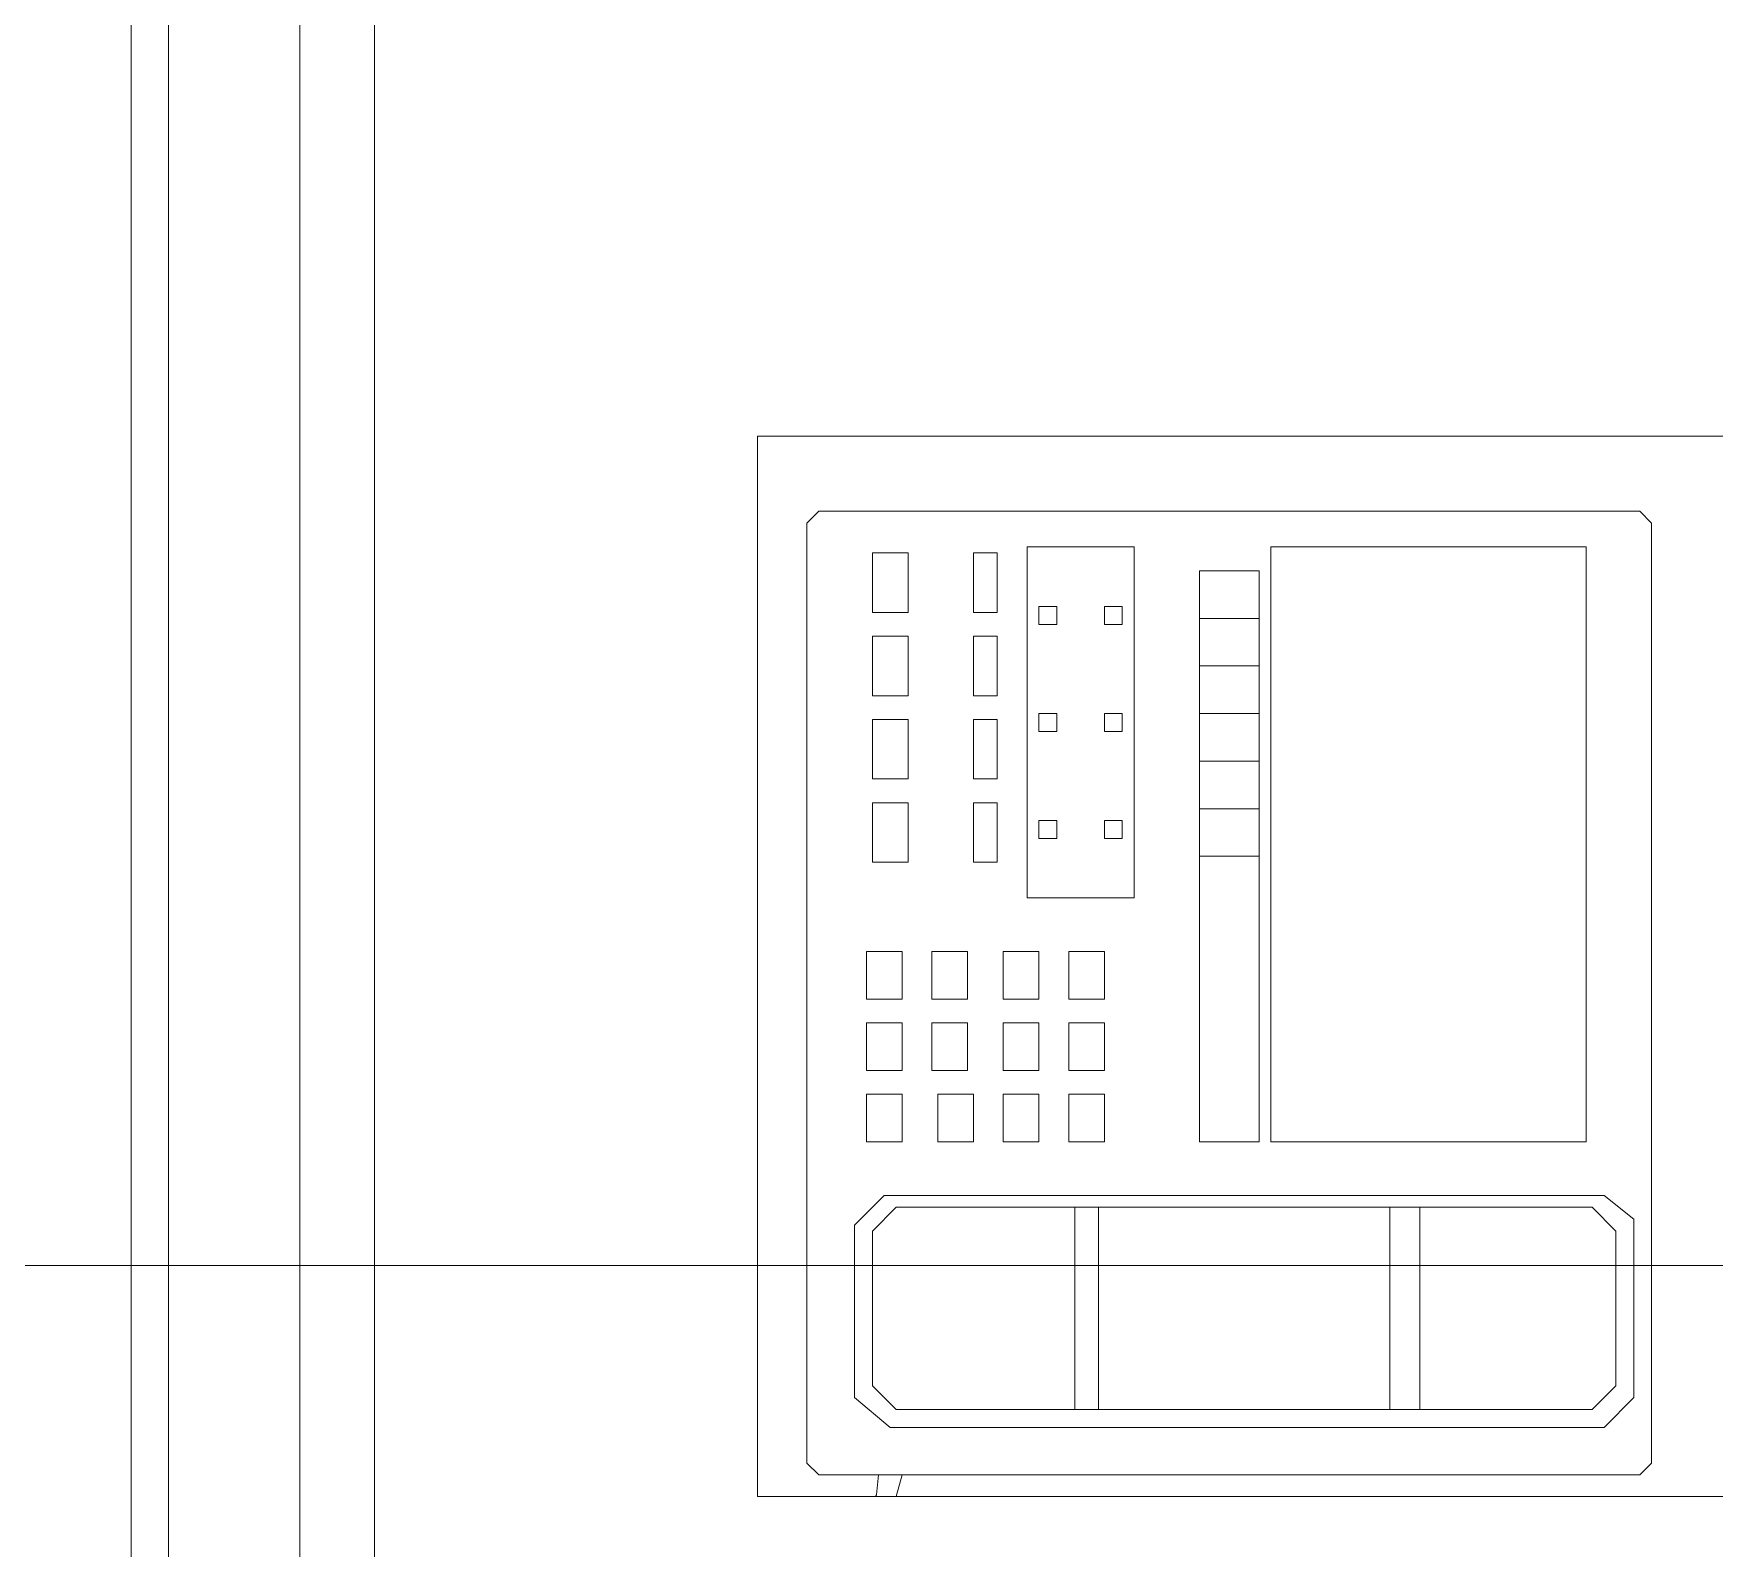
# Model space of a CAD drawing. Header units: millimetres. Extents: x 2828 to 3406, y 849 to 1266.
# Drawn here: x 2946.9878 to 2947.4364, y 1101.5198 to 1101.9241 of the extents above; entities that cross this region are included whole.
import ezdxf
from ezdxf.xclip import XClip

# ---------------------------------------------------------------- set-up
doc = ezdxf.new("R2010")
doc.units = ezdxf.units.MM
doc.header["$XCLIPFRAME"] = 2
doc.linetypes.add('DASHED', pattern=[19.05, 12.7, -6.35])
doc.layers.add('EQUIPAMIENTO', color=4, linetype='Continuous', lineweight=15)
doc.layers.add('proyecciones', color=221, linetype='DASHED', lineweight=5)

# ---------------------------------------------------------------- blocks, each defined once
blk = doc.blocks.new('Aopls005')
at = {"color": 0, "linetype": 'ByBlock'}
for p, q in [((0.46787, 0.27482), (0.45502, 0.26995)), ((0.46743, 0.27438), (0.46344, 0.27128)), ((0.48782, 0.27482), (0.46787, 0.27482)), ((0.4989, 0.27039), (0.48782, 0.27482)), ((0.45502, 0.26995), (0.44438, 0.26065)), ((0.46344, 0.27128), (0.45325, 0.21813)), ((0.48028, 0.27039), (0.47718, 0.26685)), ((0.4989, 0.27084), (0.48028, 0.27039)), ((0.50023, 0.26729), (0.4989, 0.27039)), ((0.47718, 0.26685), (0.46566, 0.22078)), ((0.4887, 0.22034), (0.50067, 0.26685)), ((0.44438, 0.26065), (0.44172, 0.25888)), ((0, 0.254), (0.00317, 0.25718)), ((0.00317, 0.25718), (0.22225, 0.25718)), ((0.22225, 0.25718), (0.22543, 0.254)), ((0.44172, 0.25888), (0.43951, 0.2292)), ((0.48028, 0.25578), (0.47895, 0.25445)), ((0.49048, 0.25533), (0.48028, 0.25578)), ((0, 0.254), (0, 0.00317)), ((0.22543, 0.00317), (0.22543, 0.254)), ((0.47895, 0.25445), (0.47319, 0.23319)), ((0.48383, 0.23363), (0.49048, 0.25533)), ((0.01746, 0.24765), (0.1016, 0.24765)), ((0.01746, 0.0889), (0.01746, 0.24765)), ((0.1016, 0.24765), (0.1016, 0.0889)), ((0.13811, 0.24765), (0.16669, 0.24765)), ((0.13811, 0.15399), (0.13811, 0.24765)), ((0.16669, 0.24765), (0.16669, 0.15399)), ((0.17463, 0.23019), (0.17463, 0.24606)), ((0.17463, 0.24606), (0.18098, 0.24606)), ((0.18098, 0.24606), (0.18098, 0.23019)), ((0.20796, 0.24606), (0.19844, 0.24606)), ((0.19844, 0.24606), (0.19844, 0.23019)), ((0.20796, 0.23019), (0.20796, 0.24606)), ((0.10477, 0.0889), (0.10477, 0.2413)), ((0.10477, 0.2413), (0.12065, 0.2413)), ((0.12065, 0.2413), (0.12065, 0.0889)), ((0.47319, 0.23319), (0.48383, 0.23363)), ((0.14129, 0.22701), (0.14129, 0.23177)), ((0.14129, 0.23177), (0.14605, 0.23177)), ((0.14605, 0.23177), (0.14605, 0.22701)), ((0.15875, 0.23177), (0.16351, 0.23177)), ((0.15875, 0.22701), (0.15875, 0.23177)), ((0.16351, 0.23177), (0.16351, 0.22701)), ((0.18098, 0.23019), (0.17463, 0.23019)), ((0.19844, 0.23019), (0.20796, 0.23019)), ((0.43951, 0.2292), (0.43729, 0.16719)), ((0.10477, 0.2286), (0.12065, 0.2286)), ((0.14605, 0.22701), (0.14129, 0.22701)), ((0.16351, 0.22701), (0.15875, 0.22701)), ((0.17463, 0.20796), (0.17463, 0.22384)), ((0.17463, 0.22384), (0.18098, 0.22384)), ((0.18098, 0.22384), (0.18098, 0.20796)), ((0.20796, 0.22384), (0.19844, 0.22384)), ((0.19844, 0.22384), (0.19844, 0.20796)), ((0.20796, 0.20796), (0.20796, 0.22384)), ((0.46566, 0.22078), (0.46654, 0.21768)), ((0.48516, 0.2168), (0.4887, 0.22034)), ((0.10477, 0.2159), (0.12065, 0.2159)), ((0.45325, 0.21813), (0.45147, 0.21458)), ((0.46654, 0.21768), (0.48605, 0.21724)), ((0.47452, 0.2137), (0.48516, 0.2168)), ((0.44793, 0.21104), (0.44748, 0.16541)), ((0.45147, 0.21458), (0.44793, 0.21104)), ((0.46521, 0.20528), (0.4692, 0.21104)), ((0.4692, 0.21104), (0.47452, 0.2137)), ((0.18098, 0.20796), (0.17463, 0.20796)), ((0.19844, 0.20796), (0.20796, 0.20796)), ((0.10477, 0.2032), (0.12065, 0.2032)), ((0.14129, 0.2032), (0.14605, 0.2032)), ((0.14129, 0.19844), (0.14129, 0.2032)), ((0.14605, 0.2032), (0.14605, 0.19844)), ((0.15875, 0.2032), (0.16351, 0.2032)), ((0.15875, 0.19844), (0.15875, 0.2032)), ((0.16351, 0.2032), (0.16351, 0.19844)), ((0.46477, 0.17073), (0.46521, 0.20528)), ((0.14605, 0.19844), (0.14129, 0.19844)), ((0.16351, 0.19844), (0.15875, 0.19844)), ((0.17463, 0.18574), (0.17463, 0.20161)), ((0.17463, 0.20161), (0.18098, 0.20161)), ((0.18098, 0.20161), (0.18098, 0.18574)), ((0.20796, 0.20161), (0.19844, 0.20161)), ((0.19844, 0.20161), (0.19844, 0.18574)), ((0.20796, 0.18574), (0.20796, 0.20161)), ((0.10477, 0.1905), (0.12065, 0.1905)), ((0.18098, 0.18574), (0.17463, 0.18574)), ((0.19844, 0.18574), (0.20796, 0.18574)), ((0.10477, 0.1778), (0.12065, 0.1778)), ((0.17463, 0.17939), (0.18098, 0.17939)), ((0.17463, 0.16351), (0.17463, 0.17939)), ((0.18098, 0.17939), (0.18098, 0.16351)), ((0.19844, 0.17939), (0.19844, 0.16351)), ((0.20796, 0.17939), (0.19844, 0.17939)), ((0.20796, 0.16351), (0.20796, 0.17939)), ((0.14129, 0.17463), (0.14605, 0.17463)), ((0.14129, 0.16986), (0.14129, 0.17463)), ((0.14605, 0.17463), (0.14605, 0.16986)), ((0.15875, 0.17463), (0.16351, 0.17463)), ((0.15875, 0.16986), (0.15875, 0.17463)), ((0.16351, 0.17463), (0.16351, 0.16986)), ((0.46654, 0.13662), (0.46477, 0.17073)), ((0.14605, 0.16986), (0.14129, 0.16986)), ((0.16351, 0.16986), (0.15875, 0.16986)), ((0.43729, 0.16719), (0.44039, 0.11226)), ((0.10477, 0.1651), (0.12065, 0.1651)), ((0.18098, 0.16351), (0.17463, 0.16351)), ((0.19844, 0.16351), (0.20796, 0.16351)), ((0.44748, 0.16541), (0.45014, 0.12998)), ((0.16669, 0.15399), (0.13811, 0.15399)), ((0.14605, 0.1397), (0.14605, 0.127)), ((0.15558, 0.1397), (0.14605, 0.1397)), ((0.15558, 0.127), (0.15558, 0.1397)), ((0.17304, 0.1397), (0.16351, 0.1397)), ((0.16351, 0.1397), (0.16351, 0.127)), ((0.17304, 0.127), (0.17304, 0.1397)), ((0.19209, 0.1397), (0.18256, 0.1397)), ((0.18256, 0.1397), (0.18256, 0.127)), ((0.19209, 0.127), (0.19209, 0.1397)), ((0.20003, 0.1397), (0.20003, 0.127)), ((0.20955, 0.1397), (0.20003, 0.1397)), ((0.20955, 0.127), (0.20955, 0.1397)), ((0.4692, 0.13264), (0.46654, 0.13662)), ((0.47186, 0.13042), (0.4692, 0.13264)), ((0.48693, 0.12643), (0.47186, 0.13042)), ((0.14605, 0.127), (0.15558, 0.127)), ((0.16351, 0.127), (0.17304, 0.127)), ((0.18256, 0.127), (0.19209, 0.127)), ((0.20003, 0.127), (0.20955, 0.127)), ((0.45014, 0.12998), (0.4528, 0.12599)), ((0.4528, 0.12599), (0.463, 0.07106)), ((0.46521, 0.122), (0.46654, 0.12599)), ((0.46654, 0.12599), (0.48605, 0.1251)), ((0.48915, 0.12245), (0.48693, 0.12643)), ((0.47674, 0.07638), (0.46521, 0.122)), ((0.50111, 0.07505), (0.48915, 0.12245)), ((0.15558, 0.12065), (0.14605, 0.12065)), ((0.14605, 0.12065), (0.14605, 0.10795)), ((0.15558, 0.10795), (0.15558, 0.12065)), ((0.17304, 0.12065), (0.16351, 0.12065)), ((0.16351, 0.12065), (0.16351, 0.10795)), ((0.17304, 0.10795), (0.17304, 0.12065)), ((0.19209, 0.12065), (0.18256, 0.12065)), ((0.18256, 0.12065), (0.18256, 0.10795)), ((0.19209, 0.10795), (0.19209, 0.12065)), ((0.20003, 0.12065), (0.20003, 0.10795)), ((0.20955, 0.12065), (0.20003, 0.12065)), ((0.20955, 0.10795), (0.20955, 0.12065)), ((0.44039, 0.11226), (0.44128, 0.09321)), ((0.14605, 0.10795), (0.15558, 0.10795)), ((0.16351, 0.10795), (0.17304, 0.10795)), ((0.18256, 0.10795), (0.19209, 0.10795)), ((0.20003, 0.10795), (0.20955, 0.10795)), ((0.47851, 0.08745), (0.47319, 0.11004)), ((0.47319, 0.11004), (0.48339, 0.11004)), ((0.48339, 0.11004), (0.49092, 0.08701)), ((0.14605, 0.1016), (0.14605, 0.0889)), ((0.15558, 0.1016), (0.14605, 0.1016)), ((0.15558, 0.0889), (0.15558, 0.1016)), ((0.17304, 0.1016), (0.16351, 0.1016)), ((0.16351, 0.1016), (0.16351, 0.0889)), ((0.17304, 0.0889), (0.17304, 0.1016)), ((0.1905, 0.1016), (0.18098, 0.1016)), ((0.18098, 0.1016), (0.18098, 0.0889)), ((0.1905, 0.0889), (0.1905, 0.1016)), ((0.20955, 0.1016), (0.20003, 0.1016)), ((0.20003, 0.1016), (0.20003, 0.0889)), ((0.20955, 0.0889), (0.20955, 0.1016)), ((0.44128, 0.09321), (0.44349, 0.08258)), ((0.1016, 0.0889), (0.01746, 0.0889)), ((0.12065, 0.0889), (0.10477, 0.0889)), ((0.14605, 0.0889), (0.15558, 0.0889)), ((0.16351, 0.0889), (0.17304, 0.0889)), ((0.18098, 0.0889), (0.1905, 0.0889)), ((0.20003, 0.0889), (0.20955, 0.0889)), ((0.49092, 0.08701), (0.47851, 0.08745)), ((0.44349, 0.08258), (0.45103, 0.07771)), ((0.45103, 0.07771), (0.45812, 0.07284)), ((0.47762, 0.07195), (0.47674, 0.07638)), ((0.0127, 0.07461), (0.00476, 0.06826)), ((0.20479, 0.07461), (0.0127, 0.07461)), ((0.21272, 0.06668), (0.20479, 0.07461)), ((0.45812, 0.07284), (0.46211, 0.06974)), ((0.46324, 0.07178), (0.46154, 0.06974)), ((0.46632, 0.0711), (0.46324, 0.07178)), ((0.4989, 0.07239), (0.47762, 0.07195)), ((0.49048, 0.06929), (0.49934, 0.07195)), ((0.49934, 0.07195), (0.50111, 0.07505)), ((0.00476, 0.06826), (0.00476, 0.02064)), ((0.01588, 0.07144), (0.00952, 0.06509)), ((0.20161, 0.07144), (0.01588, 0.07144)), ((0.06191, 0.07144), (0.06191, 0.01746)), ((0.06985, 0.07144), (0.06985, 0.01746)), ((0.14764, 0.07144), (0.14764, 0.01746)), ((0.15399, 0.07144), (0.15399, 0.01746)), ((0.20796, 0.06509), (0.20161, 0.07144)), ((0.46154, 0.06974), (0.46017, 0.05541)), ((0.463, 0.07106), (0.46787, 0.06796)), ((0.46427, 0.05302), (0.46632, 0.0711)), ((0.4661, 0.06885), (0.48294, 0.06752)), ((0.48294, 0.06752), (0.49048, 0.06929)), ((0.00952, 0.06509), (0.00952, 0.02381)), ((0.20796, 0.02381), (0.20796, 0.06509)), ((0.21272, 0.02064), (0.21272, 0.06668)), ((0.46017, 0.05541), (0.45232, 0.0462)), ((0.45505, 0.04177), (0.46427, 0.05302)), ((0.45232, 0.0462), (0.43833, 0.0404)), ((0.39225, 0.04074), (0.37246, 0.02676)), ((0.4141, 0.04313), (0.39225, 0.04074)), ((0.41956, 0.04313), (0.4141, 0.04313)), ((0.42365, 0.03972), (0.41956, 0.04313)), ((0.4257, 0.04211), (0.42365, 0.03972)), ((0.42877, 0.03972), (0.4257, 0.04211)), ((0.43833, 0.0404), (0.43253, 0.03972)), ((0.44174, 0.03699), (0.45505, 0.04177)), ((0.40044, 0.02881), (0.40147, 0.03767)), ((0.40147, 0.03767), (0.4059, 0.02983)), ((0.41136, 0.02983), (0.41444, 0.03938)), ((0.41444, 0.03938), (0.41717, 0.03017)), ((0.42809, 0.03392), (0.43389, 0.03597)), ((0.43253, 0.03972), (0.42877, 0.03972)), ((0.43389, 0.03597), (0.44174, 0.03699)), ((0.38713, 0.0329), (0.39498, 0.0271)), ((0.38884, 0.02335), (0.38713, 0.0329)), ((0.42331, 0.02881), (0.42809, 0.03392)), ((0.39498, 0.0271), (0.40044, 0.02881)), ((0.4059, 0.02983), (0.41136, 0.02983)), ((0.41717, 0.03017), (0.42331, 0.02881)), ((0.00952, 0.02381), (0.01588, 0.01746)), ((0.20161, 0.01746), (0.20796, 0.02381)), ((0.37246, 0.02676), (0.35812, 0.00425)), ((0.37519, 0.02505), (0.38372, 0.0196)), ((0.37928, 0.0138), (0.37519, 0.02505)), ((0.38372, 0.0196), (0.38884, 0.02335)), ((0.00476, 0.02064), (0.0127, 0.0127)), ((0.2032, 0.0127), (0.21272, 0.02064)), ((0.01588, 0.01746), (0.20161, 0.01746)), ((0.37587, 0.008), (0.37928, 0.0138)), ((0.0127, 0.0127), (0.2032, 0.0127)), ((0.36665, 0.01073), (0.37587, 0.008)), ((0.37484, 0.00288), (0.36665, 0.01073)), ((0, 0.00317), (0.00317, 0)), ((0.00317, 0), (0.22225, 0)), ((0.20003, 0), (0.20214, -0.00735)), ((0.20692, -0.0053), (0.20638, 0)), ((0.22225, 0), (0.22543, 0.00317)), ((0.35812, 0.00425), (0.35641, -0.02236)), ((0.37177, -0.00155), (0.37484, 0.00288)), ((0.3629, -0.00223), (0.37177, -0.00155)), ((0.37177, -0.00701), (0.3629, -0.00223)), ((0.20214, -0.00735), (0.20555, -0.01213)), ((0.20863, -0.00906), (0.20692, -0.0053)), ((0.37177, -0.01315), (0.37177, -0.00701)), ((0.20555, -0.01213), (0.20999, -0.01554)), ((0.21443, -0.01383), (0.20863, -0.00906)), ((0.36051, -0.01622), (0.37177, -0.01315)), ((0.20999, -0.01554), (0.2117, -0.01827)), ((0.21511, -0.01656), (0.21443, -0.01383)), ((0.21921, -0.01485), (0.21511, -0.01656)), ((0.22364, -0.01758), (0.21921, -0.01485)), ((0.25129, -0.03259), (0.22364, -0.01758)), ((0.37041, -0.02031), (0.36051, -0.01622)), ((0.2117, -0.01827), (0.21101, -0.02475)), ((0.21477, -0.02748), (0.22262, -0.02099)), ((0.22262, -0.02099), (0.22091, -0.03055)), ((0.35641, -0.02236), (0.35061, -0.0401)), ((0.36972, -0.02713), (0.37041, -0.02031)), ((0.21101, -0.02475), (0.21477, -0.02748)), ((0.22091, -0.03055), (0.22842, -0.03498)), ((0.22842, -0.03498), (0.23593, -0.0285)), ((0.23593, -0.0285), (0.23559, -0.03805)), ((0.35744, -0.0302), (0.36972, -0.02713)), ((0.36665, -0.03464), (0.35744, -0.0302)), ((0.25641, -0.03634), (0.25129, -0.03259)), ((0.36426, -0.04146), (0.36665, -0.03464)), ((0.23559, -0.03805), (0.24446, -0.04419)), ((0.24446, -0.04419), (0.253, -0.03771)), ((0.253, -0.03771), (0.25129, -0.04794)), ((0.28269, -0.05135), (0.25641, -0.03634)), ((0.35061, -0.0401), (0.33764, -0.05374)), ((0.35368, -0.04248), (0.36426, -0.04146)), ((0.35846, -0.05101), (0.35368, -0.04248)), ((0.25129, -0.04794), (0.25948, -0.05238)), ((0.25948, -0.05238), (0.26699, -0.04589)), ((0.26699, -0.04589), (0.26597, -0.0551)), ((0.27211, -0.0592), (0.27894, -0.05203)), ((0.27894, -0.05203), (0.27928, -0.06227)), ((0.3117, -0.06022), (0.28269, -0.05135)), ((0.33764, -0.05374), (0.3117, -0.06022)), ((0.35334, -0.05579), (0.35846, -0.05101)), ((0.26597, -0.0551), (0.27211, -0.0592)), ((0.28542, -0.06534), (0.29054, -0.05715)), ((0.29054, -0.05715), (0.29054, -0.0667)), ((0.34379, -0.05408), (0.35334, -0.05579)), ((0.34549, -0.06261), (0.34379, -0.05408)), ((0.27928, -0.06227), (0.28542, -0.06534)), ((0.29941, -0.06977), (0.30488, -0.06159)), ((0.30488, -0.06159), (0.30419, -0.07079)), ((0.33047, -0.06875), (0.33116, -0.05886)), ((0.33116, -0.05886), (0.33832, -0.06636)), ((0.33832, -0.06636), (0.34549, -0.06261)), ((0.29054, -0.0667), (0.29941, -0.06977)), ((0.31375, -0.07284), (0.31443, -0.06295)), ((0.31443, -0.06295), (0.32023, -0.07148)), ((0.30419, -0.07079), (0.31375, -0.07284)), ((0.32023, -0.07148), (0.33047, -0.06875))]:
    blk.add_line(p, q, dxfattribs=at)
blk = doc.blocks.new('BOLSERO 2')
at = {"layer": 'EQUIPAMIENTO'}
for p, q in [((2947.01379, 1103.71198), (2947.01379, 1101.04199)), ((2947.02379, 1103.70198), (2947.02379, 1101.05199)), ((2947.07879, 1102.19983), (2947.07879, 1101.10699))]:
    blk.add_line(p, q, dxfattribs=at)
at = {"layer": 'EQUIPAMIENTO', "linetype": 'Continuous', "ltscale": 0.02}
blk.add_line((2947.05879, 1102.19155), (2947.05879, 1101.08699), dxfattribs=at)
at = {"layer": 'EQUIPAMIENTO'}
ref = blk.add_blockref('Aopls005', (2947.41961, 1101.53943), dxfattribs=dict(at, xscale=-1))
XClip(ref).set_block_clipping_path([(-0.0212316016, -0.0057041335), (0.238632201, 0.2771834931)])

msp = doc.modelspace()

# ---------------------------------------------------------------- linework, layer by layer
at = {"layer": 'proyecciones', "color": 251, "ltscale": 0.1, "true_color": 0x6b6b6b}
msp.add_line((2936.97735, 1101.59538), (2954.94373, 1101.59538), dxfattribs=at)

# ---------------------------------------------------------------- block references
at = {"layer": 'EQUIPAMIENTO'}
msp.add_blockref('BOLSERO 2', (0, 0), dxfattribs=at)

doc.saveas('drawing.dxf')
